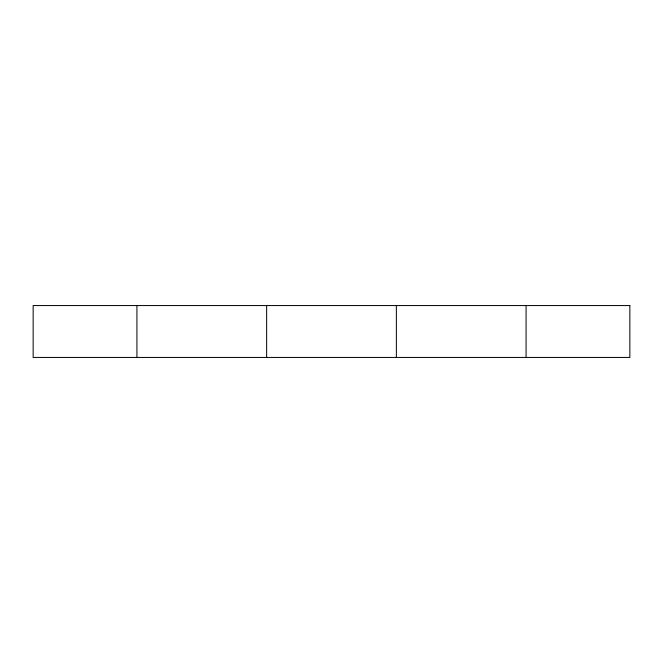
<?xml version="1.0" encoding="UTF-8"?>
<svg xmlns="http://www.w3.org/2000/svg" width="663" height="663" viewBox="0 0 663 663"><rect width="100%" height="100%" fill="white"/><g stroke="black" fill="none" stroke-linecap="round" stroke-linejoin="round"><path stroke-width="0.99" d="M526.074 305.56L526.074 357.44M396.358 305.56L396.358 357.44M266.642 305.56L266.642 357.44M136.926 305.56L136.926 357.44M629.85 305.56L33.15 305.56L33.15 357.44L629.85 357.44L629.85 305.56"/></g></svg>
